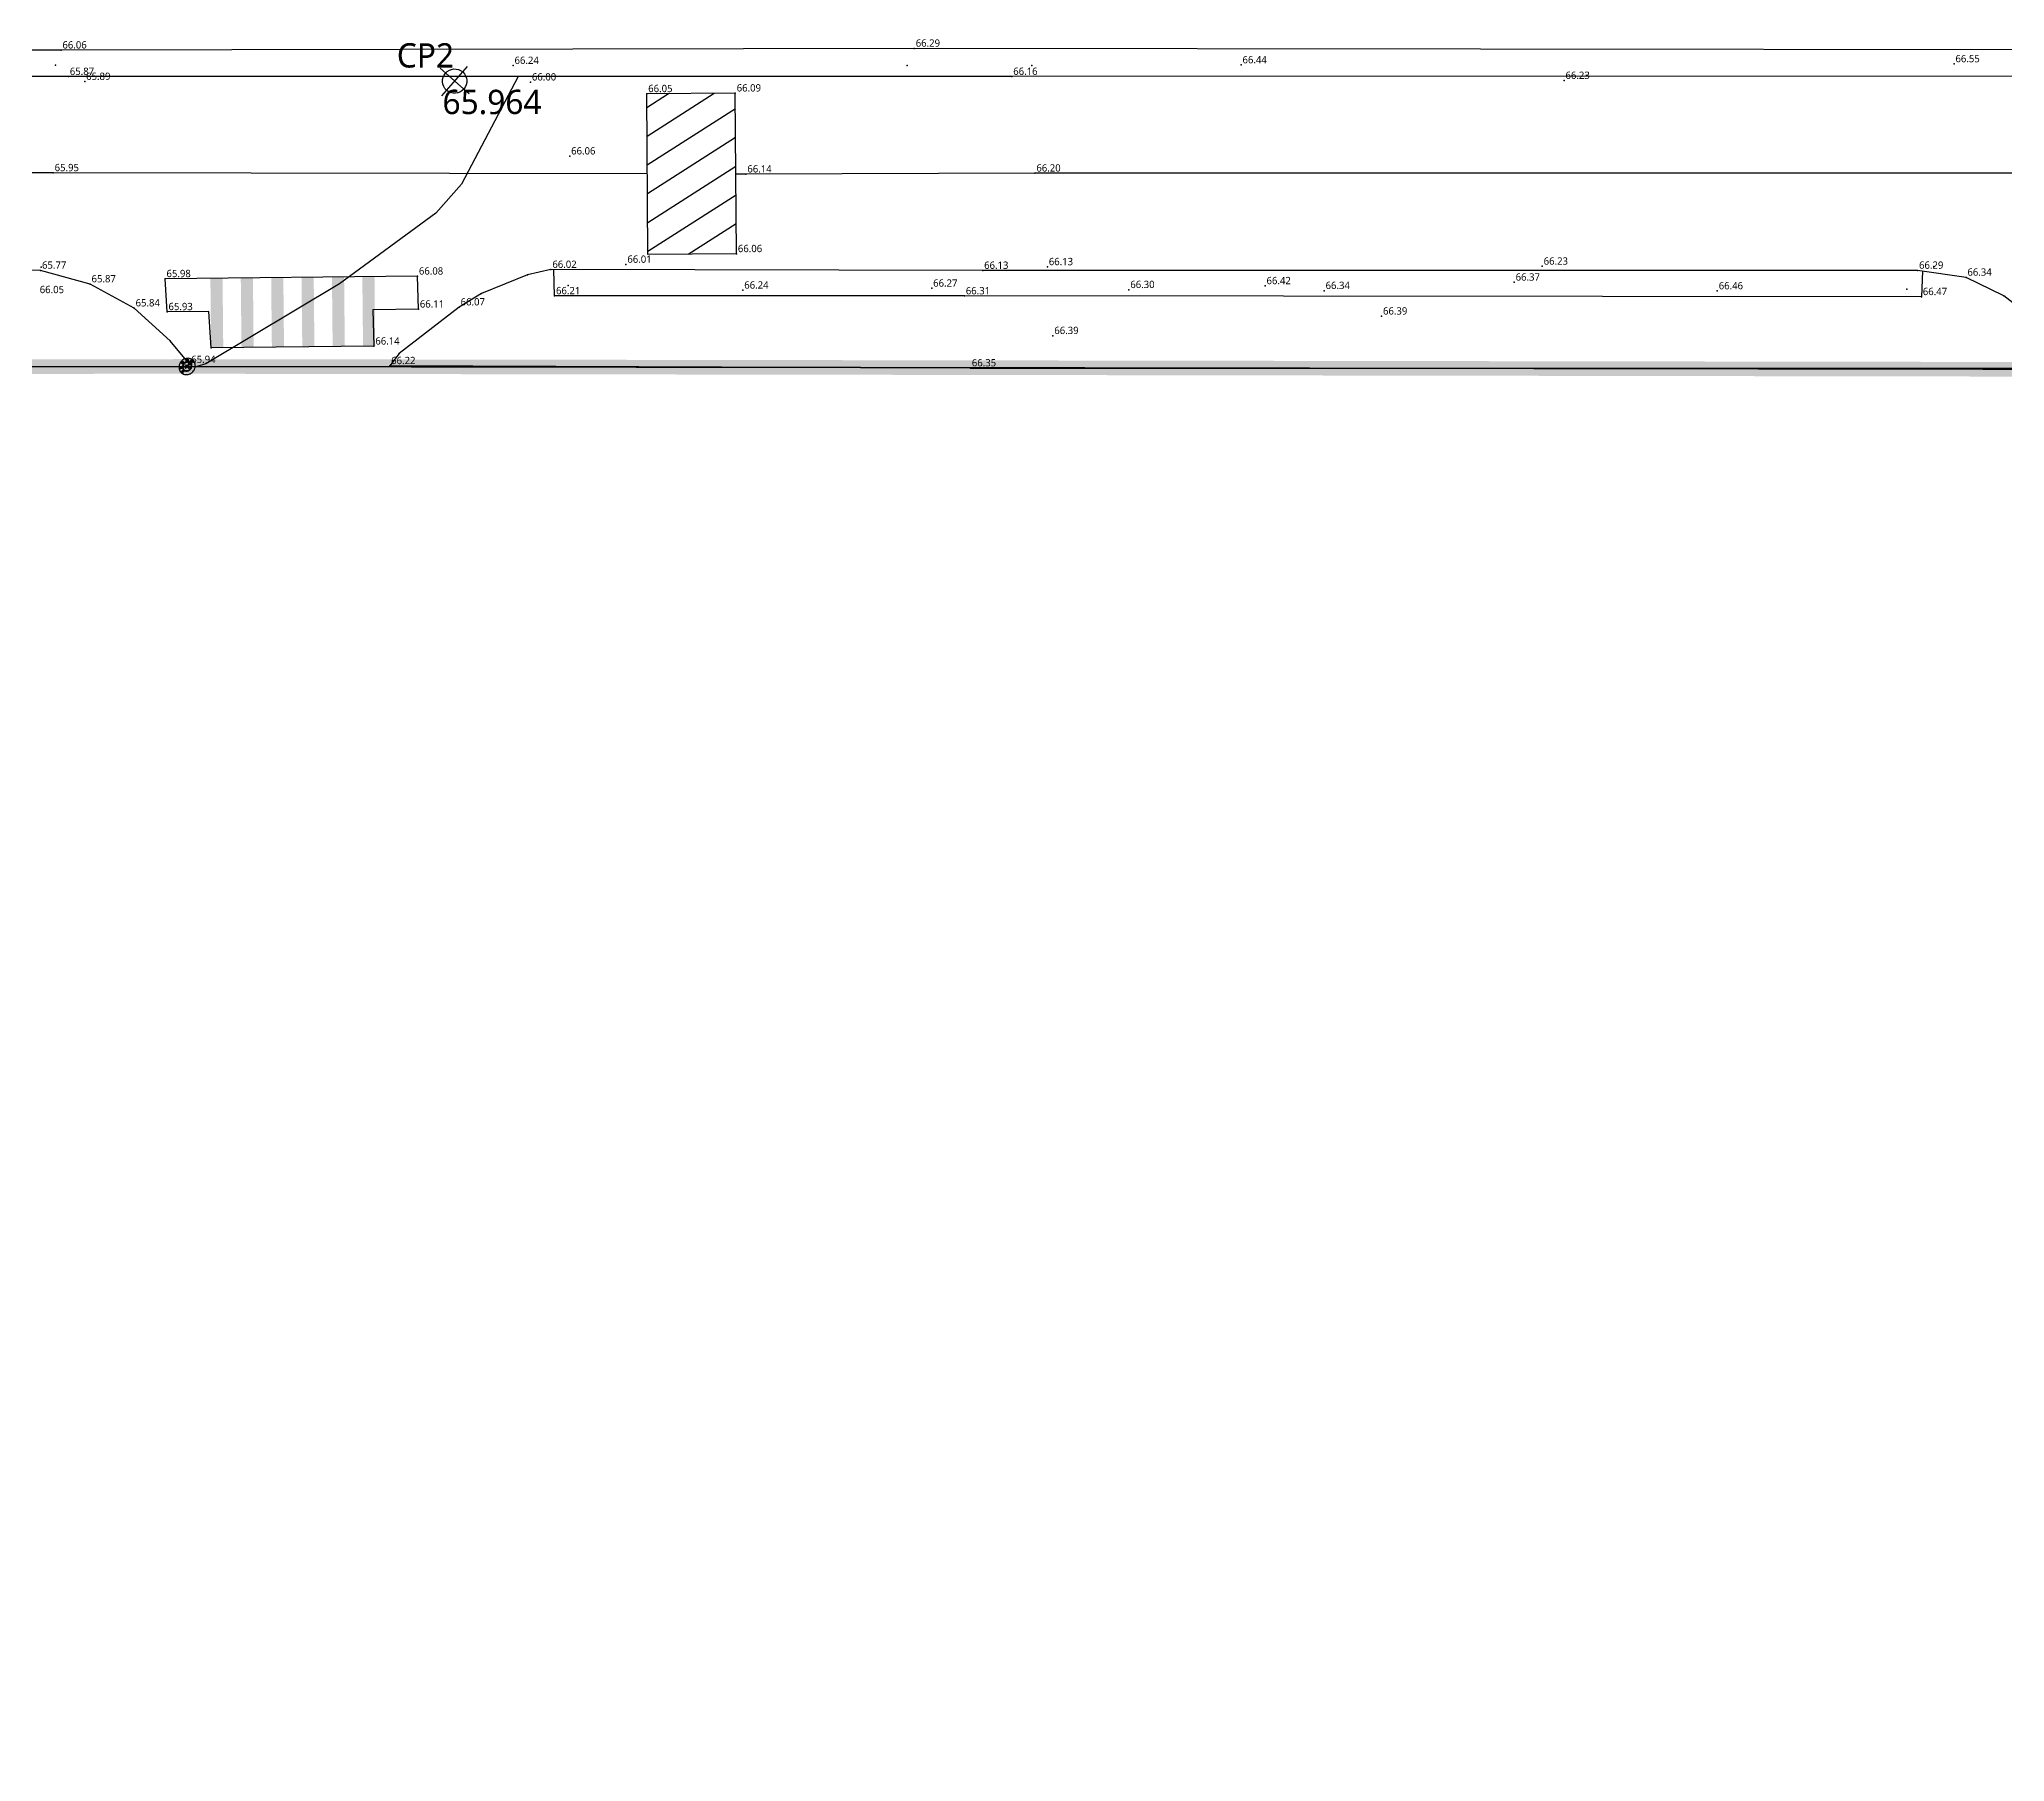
# Model space of a CAD drawing. Header units: millimetres. Extents: x 40342638 to 40753138, y 494620 to 782620.
# Drawn here: x 40450098 to 40530945, y 638198 to 709025 of the extents above; entities that cross this region are included whole.
import ezdxf
from ezdxf.enums import TextEntityAlignment as Align

# ---------------------------------------------------------------- set-up
doc = ezdxf.new("R2010")
doc.units = ezdxf.units.MM
doc.header["$LTSCALE"] = 1000
doc.header["$MEASUREMENT"] = 0
doc.header["$PDSIZE"] = -10
doc.linetypes.add('PHANTOM2', pattern=[1.25, 0.625, -0.125, 0.125, -0.125, 0.125, -0.125])
doc.layers.get('0').update_dxf_attribs({"linetype": 'CONTINUOUS'})
doc.layers.get('Defpoints').update_dxf_attribs({"color": 161, "linetype": 'CONTINUOUS'})
for name, color, linetype in [('1m', 96, 'CONTINUOUS'), ('cp', 1, 'CONTINUOUS'), ('cpTEXT', 1, 'CONTINUOUS'), ('과속방지턱', 7, 'CONTINUOUS'), ('보도블럭', 141, 'CONTINUOUS'), ('아스팔트', 1, 'CONTINUOUS'), ('지반고', 7, 'CONTINUOUS'), ('지적경계점', 11, 'CONTINUOUS'), ('지적선', 197, 'CONTINUOUS'), ('차선', 7, 'CONTINUOUS'), ('포인트', 7, 'CONTINUOUS'), ('횡단보도', 254, 'CONTINUOUS')]:
    doc.layers.add(name, color=color, linetype=linetype)
doc.styles.add('나눔바른고딕', font='NanumBarunGothic.ttf')

# ---------------------------------------------------------------- blocks, each defined once
blk = doc.blocks.new('지적경계점')
at = {"layer": '지적경계점'}
for points in [[(-0.21, -0.42), (-0.15, -0.44), (-0.12, -0.44), (-0.07, -0.45), (-0.01, -0.46), (0.05, -0.46), (0.1, -0.45), (0.16, -0.44), (0.22, -0.41), (0.27, -0.39), (0.32, -0.36), (0.35, -0.33), (0.38, -0.3), (0.42, -0.26), (0.44, -0.22), (0.47, -0.17), (0.49, -0.11), (0.5, -0.05), (0.5, 0.02), (0.49, 0.09), (0.47, 0.15), (0.45, 0.2), (0.41, 0.27), (0.36, 0.31), (0.32, 0.35), (0.26, 0.39), (0.19, 0.42), (0.13, 0.44), (0.08, 0.45), (0.02, 0.45), (-0.07, 0.45), (-0.11, 0.44), (-0.21, 0.41), (-0.24, 0.4), (-0.28, 0.37), (-0.36, 0.31), (-0.41, 0.26), (-0.45, 0.2), (-0.48, 0.11), (-0.49, 0.04), (-0.5, -0.01), (-0.49, -0.07), (-0.48, -0.13), (-0.45, -0.19), (-0.43, -0.23), (-0.39, -0.28), (-0.35, -0.32), (-0.31, -0.36), (-0.26, -0.39), (-0.23, -0.41), (-0.21, -0.42)], [(-0.48, 0.03), (-0.49, 0.06), (-0.34, 0.05), (-0.34, 0.03), (-0.48, 0.03)], [(-0.46, -0.06), (-0.48, -0.06), (-0.49, 0.02), (-0.46, 0.02), (-0.46, -0.01), (-0.45, -0.01), (-0.42, -0.01), (-0.4, -0.01), (-0.39, 0), (-0.38, 0.02), (-0.36, 0.01), (-0.37, -0.01), (-0.39, -0.02), (-0.4, -0.03), (-0.37, -0.04), (-0.36, -0.05), (-0.37, -0.06), (-0.39, -0.05), (-0.4, -0.04), (-0.41, -0.04), (-0.44, -0.03), (-0.46, -0.03), (-0.46, -0.06)], [(-0.4, 0.23), (-0.34, 0.29), (-0.32, 0.27), (-0.34, 0.25), (-0.33, 0.24), (-0.31, 0.24), (-0.29, 0.24), (-0.29, 0.22), (-0.32, 0.22), (-0.33, 0.22), (-0.33, 0.21), (-0.33, 0.19), (-0.35, 0.19), (-0.35, 0.21), (-0.35, 0.23), (-0.36, 0.24), (-0.38, 0.22), (-0.4, 0.23)], [(-0.31, 0.26), (-0.3, 0.28), (-0.33, 0.31), (-0.31, 0.32), (-0.25, 0.26), (-0.26, 0.25), (-0.28, 0.26), (-0.29, 0.25), (-0.31, 0.26)], [(-0.3, 0.16), (-0.31, 0.17), (-0.24, 0.25), (-0.2, 0.22), (-0.21, 0.2), (-0.23, 0.22), (-0.3, 0.16)], [(0.12, -0.24), (0.17, -0.21), (0.22, -0.18), (0.25, -0.14), (0.28, -0.1), (0.3, -0.06), (0.3, 0), (0.3, 0.05), (0.28, 0.09), (0.25, 0.14), (0.21, 0.18), (0.19, 0.2), (0.13, 0.23), (0.07, 0.25), (0.02, 0.25), (-0.03, 0.25), (-0.11, 0.23), (-0.15, 0.22), (-0.2, 0.18), (-0.23, 0.15), (-0.27, 0.11), (-0.29, 0.06), (-0.3, 0.01), (-0.29, -0.03), (-0.28, -0.08), (-0.26, -0.13), (-0.23, -0.16), (-0.2, -0.19), (-0.16, -0.22), (-0.09, -0.24), (-0.02, -0.26), (0.04, -0.26), (0.09, -0.25), (0.12, -0.24)], [(0.06, -0.22), (0.1, -0.21), (0.14, -0.2), (0.18, -0.17), (0.22, -0.14), (0.24, -0.1), (0.26, -0.06), (0.27, -0.01), (0.27, 0.04), (0.24, 0.1), (0.23, 0.13), (0.19, 0.16), (0.15, 0.19), (0.12, 0.2), (0.09, 0.21), (0.06, 0.22), (0.02, 0.22), (-0.01, 0.22), (-0.04, 0.22), (-0.09, 0.21), (-0.13, 0.19), (-0.17, 0.17), (-0.2, 0.15), (-0.22, 0.12), (-0.24, 0.09), (-0.26, 0.05), (-0.26, 0.02), (-0.27, 0.01), (-0.27, -0.01), (-0.27, -0.03), (-0.26, -0.06), (-0.25, -0.07), (-0.23, -0.11), (-0.21, -0.15), (-0.18, -0.17), (-0.13, -0.2), (-0.08, -0.22), (-0.04, -0.23), (0, -0.23), (0.04, -0.23), (0.06, -0.22)], [(0.02, -0.18), (-0.02, -0.18), (-0.02, -0.01), (-0.16, -0.01), (-0.16, 0.02), (-0.02, 0.02), (-0.01, 0.13), (0.02, 0.13), (0.02, 0.01), (0.16, 0.01), (0.16, -0.02), (0.02, -0.02), (0.02, -0.18)], [(-0.08, 0.37), (-0.08, 0.39), (0, 0.39), (0, 0.37), (-0.01, 0.35), (-0.02, 0.32), (-0.05, 0.32), (-0.08, 0.31), (-0.07, 0.33), (-0.05, 0.34), (-0.04, 0.34), (-0.03, 0.36), (-0.03, 0.37), (-0.08, 0.37)], [(0.06, 0.3), (0.05, 0.3), (0.02, 0.31), (-0.01, 0.31), (-0.04, 0.31), (-0.06, 0.31), (-0.07, 0.3), (-0.07, 0.29), (-0.07, 0.28), (-0.06, 0.27), (-0.04, 0.26), (0, 0.26), (0.04, 0.26), (0.06, 0.27), (0.06, 0.28), (0.06, 0.3)], [(0.04, 0.29), (0.04, 0.29), (0.03, 0.3), (0, 0.3), (-0.03, 0.3), (-0.05, 0.29), (-0.05, 0.29), (-0.05, 0.28), (-0.05, 0.28), (-0.03, 0.27), (0, 0.27), (0.03, 0.28), (0.04, 0.28), (0.04, 0.29)], [(-0.02, 0.02), (0.02, -0.02)], [(-0.02, -0.01), (0.02, 0.01)], [(0.01, 0.37), (0.01, 0.38), (0.04, 0.39), (0.04, 0.39), (0.06, 0.39), (0.06, 0.31), (0.04, 0.31), (0.04, 0.33), (0.01, 0.33), (0.01, 0.35), (0.04, 0.35), (0.04, 0.37), (0.01, 0.37)], [(0.24, 0.3), (0.25, 0.32), (0.3, 0.29), (0.29, 0.27), (0.27, 0.26), (0.29, 0.25), (0.31, 0.28), (0.33, 0.26), (0.24, 0.17), (0.23, 0.19), (0.25, 0.2), (0.23, 0.22), (0.21, 0.22), (0.19, 0.22), (0.18, 0.23), (0.17, 0.24), (0.19, 0.25), (0.2, 0.24), (0.21, 0.24), (0.23, 0.25), (0.25, 0.26), (0.27, 0.28), (0.24, 0.3)], [(0.26, 0.22), (0.25, 0.23), (0.26, 0.25), (0.28, 0.23), (0.26, 0.22)], [(0.26, 0.15), (0.25, 0.16), (0.34, 0.25), (0.35, 0.24), (0.26, 0.15)], [(0.38, -0.05), (0.32, -0.06), (0.31, 0.07), (0.37, 0.07), (0.38, -0.05)], [(0.34, -0.04), (0.33, 0.03), (0.35, 0.03), (0.36, -0.04), (0.34, -0.04)], [(0.4, -0.02), (0.39, 0.01), (0.4, 0.01), (0.42, 0.02), (0.4, 0.03), (0.39, 0.04), (0.38, 0.07), (0.39, 0.07), (0.41, 0.05), (0.42, 0.04), (0.44, 0.03), (0.46, 0.03), (0.45, 0.08), (0.47, 0.08), (0.48, -0.01), (0.46, -0.01), (0.46, 0.01), (0.44, 0.02), (0.43, 0.01), (0.41, 0), (0.4, -0.02)], [(0.4, -0.06), (0.4, -0.04), (0.43, -0.04), (0.43, -0.01), (0.44, -0.01), (0.45, -0.03), (0.48, -0.03), (0.48, -0.05), (0.4, -0.06)]]:
    blk.add_lwpolyline(points, dxfattribs=at)

msp = doc.modelspace()

# ---------------------------------------------------------------- linework, layer by layer
at = {"layer": '1m', "elevation": 66000}
msp.add_lwpolyline([(40469793, 707494), (40467461, 703065), (40466412, 701873), (40462447, 698972), (40456950, 695677), (40456576, 695572)], dxfattribs=at)
at = {"layer": 'cp'}
for p, q in [((40466582, 707836, 65964), (40467783, 706779, 65964)), ((40466654, 706707, 65964), (40467711, 707908, 65964))]:
    msp.add_line(p, q, dxfattribs=at)
msp.add_ellipse((40467183, 707307, 65964), major_axis=(-499, -32), ratio=1, start_param=3.926991, end_param=10.210176, dxfattribs=at)
at = {"layer": 'Defpoints', "linetype": 'PHANTOM2', "ltscale": 10, "const_width": 600}
msp.add_lwpolyline([(40427203, 592376), (40405071, 676419), (40404650, 678362), (40404446, 680340), (40404540, 682322), (40404849, 684262), (40405431, 686148), (40406310, 687919), (40407440, 689535), (40408793, 690996), (40410291, 692288), (40411907, 693397), (40413640, 694322), (40415495, 695021), (40417410, 695426), (40419734, 695538), (40456179, 695573), (40456179, 695573), (40557743, 695416)], dxfattribs=at)
at = {"layer": '과속방지턱'}
for p, q in [((40478727, 706811, 66089), (40475087, 706785, 66050)), ((40475134, 700179, 66057), (40475087, 706785, 66050)), ((40478774, 700206, 66057), (40478727, 706811, 66089)), ((40478774, 700206, 66057), (40475134, 700179, 66057))]:
    msp.add_line(p, q, dxfattribs=at)
for points in [[(40475091, 706224), (40475978, 706792)], [(40475099, 705043), (40477856, 706805)], [(40475108, 703861), (40478731, 706177)], [(40475116, 702680), (40478740, 704996)], [(40475125, 701499), (40478748, 703815)], [(40475133, 700317), (40478757, 702633)], [(40476793, 700191), (40478765, 701452)]]:
    msp.add_lwpolyline(points, dxfattribs=at)
at = {"layer": '보도블럭'}
for p, q in [((40450991, 708579, 66056), (40417161, 708574, 65909)), ((40486092, 708654, 66291), (40450991, 708579, 66056)), ((40557993, 708563, 66632), (40486092, 708654, 66291)), ((40471294, 698476, 66208), (40471257, 699558, 66217)), ((40527557, 699495, 66470), (40527517, 698439, 66470)), ((40488150, 698470, 66306), (40471294, 698476, 66208)), ((40527517, 698439, 66470), (40488150, 698470, 66306)), ((40488399, 695509, 66349), (40464514, 695601, 66218)), ((40488399, 695509, 66349), (40534184, 695500, 66648))]:
    msp.add_line(p, q, dxfattribs=at)
at = {"layer": '아스팔트'}
for p, q in [((40451295, 707492, 65870), (40412768, 707578, 65762)), ((40490103, 707495, 66162), (40451295, 707492, 65870)), ((40531361, 707514, 66332), (40490103, 707495, 66162)), ((40450152, 699525, 65773), (40421106, 699580, 65683)), ((40452189, 698962, 65866), (40450152, 699525, 65773)), ((40470182, 699335, 66030), (40468290, 698576, 66055)), ((40471145, 699558, 66021), (40470182, 699335, 66030)), ((40488904, 699520, 66126), (40471145, 699558, 66021)), ((40527362, 699523, 66291), (40488904, 699520, 66126)), ((40529353, 699237, 66344), (40527362, 699523, 66291)), ((40454000, 697974, 65839), (40452189, 698962, 65866)), ((40468290, 698576, 66055), (40467370, 698014, 66066)), ((40530904, 698475, 66356), (40529353, 699237, 66344)), ((40455482, 696623, 65919), (40454000, 697974, 65839)), ((40467370, 698014, 66066), (40464903, 696099, 66198)), ((40532404, 697308, 66408), (40530904, 698475, 66356)), ((40456288, 695648, 65945), (40455482, 696623, 65919)), ((40464903, 696099, 66198), (40464514, 695601, 66218))]:
    msp.add_line(p, q, dxfattribs=at)
at = {"layer": '지적선', "flags": 128}
for points in [[(40427203, 592376), (40405071, 676419), (40404650, 678362), (40404446, 680340), (40404540, 682322), (40404849, 684262), (40405431, 686148), (40406310, 687919), (40407440, 689535), (40408793, 690996), (40410291, 692288), (40411907, 693397), (40413640, 694322), (40415495, 695021), (40417410, 695426), (40419734, 695538), (40456179, 695573), (40456179, 695573), (40557743, 695416)], [(40557743, 695416), (40456179, 695573), (40456179, 695573), (40456179, 695573), (40419734, 695538)]]:
    msp.add_lwpolyline(points, dxfattribs=at)
at = {"layer": '차선'}
for p, q in [((40450670, 703534, 65948), (40409093, 703568, 65634)), ((40475110, 703490, 66112), (40450670, 703534, 65948)), ((40479165, 703482, 66139), (40478751, 703483, 66137)), ((40491054, 703520, 66203), (40479165, 703482, 66139)), ((40532500, 703524, 66412), (40491054, 703520, 66203))]:
    msp.add_line(p, q, dxfattribs=at)
at = {"layer": '포인트'}
for p in [(40450991, 708579, 66056), (40486092, 708654, 66291), (40450770, 707961, 66017), (40451295, 707492, 65870), (40469587, 707946, 66243), (40485795, 707949, 66288), (40490103, 707495, 66162), (40490931, 707951, 66326), (40499534, 707971, 66438), (40528860, 708016, 66550), (40451966, 707288, 65891), (40470302, 707265, 66002), (40475087, 706785, 66050), (40478727, 706811, 66089), (40512820, 707331, 66233), (40471916, 704222, 66060), (40450670, 703534, 65948), (40479165, 703482, 66139), (40491054, 703520, 66203), (40478774, 700206, 66057), (40450152, 699525, 65773), (40450181, 699654, 65805), (40470182, 699335, 66030), (40471145, 699558, 66021), (40474230, 699768, 66013), (40488904, 699520, 66126), (40491564, 699670, 66130), (40511921, 699690, 66229), (40527362, 699523, 66291), (40528033, 699677, 66312), (40452189, 698962, 65866), (40455272, 699178, 65980), (40465655, 699284, 66080), (40468290, 698576, 66055), (40471855, 698898, 66183), (40479037, 698706, 66244), (40486809, 698786, 66268), (40494917, 698729, 66296), (40500521, 698887, 66417), (40502951, 698689, 66341), (40510769, 699035, 66370), (40519123, 698678, 66457), (40526925, 698754, 66429), (40529353, 699237, 66344), (40454000, 697974, 65839), (40455352, 697821, 65928), (40465692, 697926, 66112), (40467370, 698014, 66066), (40471294, 698476, 66208), (40488150, 698470, 66306), (40527517, 698439, 66470), (40530904, 698475, 66356), (40505312, 697639, 66392), (40455482, 696623, 65919), (40457164, 696337, 66025), (40463863, 696405, 66144), (40464903, 696099, 66198), (40491792, 696837, 66393), (40456179, 695573, 65940), (40456288, 695648, 65945), (40464514, 695601, 66218), (40488399, 695509, 66349)]:
    msp.add_point(p, dxfattribs=at)
at = {"layer": '횡단보도'}
for p, q in [((40465655, 699284, 66080), (40455272, 699178, 65980)), ((40455352, 697821, 65928), (40455272, 699178, 65980)), ((40465692, 697926, 66112), (40465655, 699284, 66080)), ((40457075, 697838, 66030), (40455352, 697821, 65928)), ((40457164, 696337, 66025), (40457075, 697838, 66030)), ((40465692, 697926, 66112), (40463821, 697907, 66094)), ((40463821, 697907, 66094), (40463863, 696405, 66144)), ((40463863, 696405, 66144), (40457164, 696337, 66025))]:
    msp.add_line(p, q, dxfattribs=at)
for points in [[(40457136, 699197, 65925), (40457165, 696337, 65925), (40457636, 699202, 65925), (40457665, 696342, 65925)], [(40458386, 699209, 65925), (40458415, 696350, 65925), (40458886, 699215, 65925), (40458915, 696355, 65925)], [(40459636, 699222, 65925), (40459665, 696362, 65925), (40460136, 699227, 65925), (40460165, 696367, 65925)], [(40460886, 699235, 65925), (40460915, 696375, 65925), (40461386, 699240, 65925), (40461415, 696380, 65925)], [(40462136, 699248, 65925), (40462165, 696388, 65925), (40462636, 699253, 65925), (40462665, 696393, 65925)], [(40463386, 699260, 65925), (40463415, 696401, 65925), (40463886, 699265, 65925), (40463915, 696406, 65925)]]:
    msp.add_solid(points, dxfattribs=at)

# ---------------------------------------------------------------- block references
at = {"xscale": 700, "yscale": 700, "zscale": 700, "rotation": 48.63574182298279}
msp.add_blockref('지적경계점', (40456179, 695573), dxfattribs=at)

# ---------------------------------------------------------------- texts
at = {"layer": 'cpTEXT', "style": '나눔바른고딕'}
msp.add_text('CP2', height=1000, dxfattribs=at).set_placement((40465982, 708365, 65964), align=Align.MIDDLE)
msp.add_text('65.964', height=1000, dxfattribs=at).set_placement((40468721, 705951, 65964), align=Align.CENTER)
at = {"layer": '지반고', "style": '나눔바른고딕'}
for s, p in [('66.29', (40486151, 708721, 66291)), ('66.06', (40451050, 708647, 66056)), ('66.24', (40469647, 708014, 66243)), ('66.44', (40499593, 708038, 66438)), ('66.55', (40528920, 708083, 66550)), ('65.87', (40451354, 707560, 65870)), ('65.89', (40452025, 707356, 65891)), ('66.00', (40470361, 707332, 66002)), ('66.16', (40490162, 707563, 66162)), ('66.23', (40512879, 707398, 66233)), ('66.05', (40475146, 706853, 66050)), ('66.09', (40478786, 706879, 66089)), ('66.06', (40471976, 704290, 66060)), ('65.95', (40450730, 703602, 65948)), ('66.14', (40479224, 703550, 66139)), ('66.20', (40491113, 703587, 66203)), ('66.01', (40474289, 699836, 66013)), ('66.06', (40478834, 700273, 66057)), ('65.77', (40450211, 699593, 65773)), ('65.87', (40452248, 699030, 65866)), ('65.98', (40455331, 699245, 65980)), ('66.08', (40465714, 699351, 66080)), ('66.02', (40471204, 699626, 66021)), ('66.13', (40488964, 699587, 66126)), ('66.13', (40491624, 699737, 66130)), ('66.37', (40510828, 699102, 66370)), ('66.23', (40511981, 699758, 66229)), ('66.29', (40527422, 699590, 66291)), ('66.34', (40529412, 699304, 66344)), ('66.05', (40450116, 698587, 66052)), ('66.21', (40471354, 698543, 66208)), ('66.24', (40479097, 698773, 66244)), ('66.27', (40486868, 698853, 66268)), ('66.31', (40488210, 698537, 66306)), ('66.30', (40494977, 698796, 66296)), ('66.42', (40500581, 698955, 66417)), ('66.34', (40503010, 698757, 66341)), ('66.46', (40519183, 698746, 66457)), ('66.47', (40527577, 698507, 66470)), ('65.84', (40454059, 698041, 65839)), ('65.93', (40455412, 697888, 65928)), ('66.11', (40465752, 697994, 66112)), ('66.07', (40467430, 698082, 66066)), ('66.39', (40505372, 697707, 66392)), ('66.39', (40491851, 696905, 66393)), ('66.14', (40463922, 696473, 66144)), ('65.94', (40456348, 695715, 65945)), ('66.22', (40464573, 695668, 66218)), ('66.35', (40488459, 695576, 66349))]:
    msp.add_text(s, height=300, dxfattribs=at).set_placement(p)

doc.saveas('drawing.dxf')
